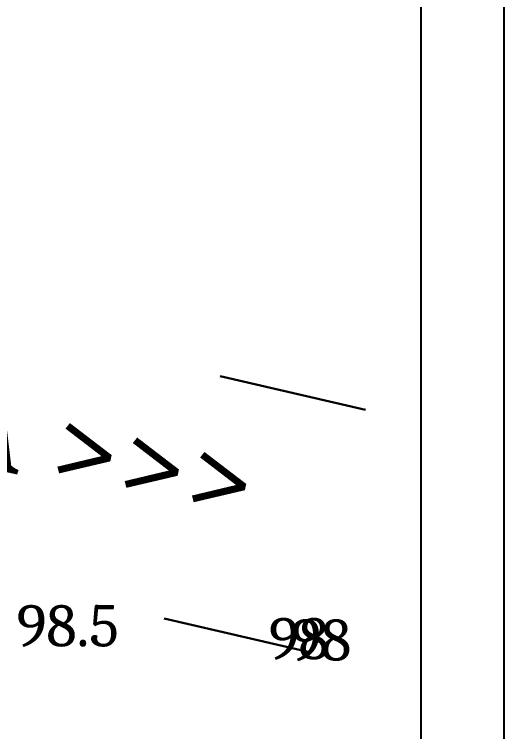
# Model space of a CAD drawing. Header units: inches. Extents: x 12 to 499, y -1 to 336.
# Drawn here: x 264.1 to 275.91, y 87.79 to 105.09 of the extents above; entities that cross this region are included whole.
import ezdxf
from ezdxf.enums import TextEntityAlignment as Align

# ---------------------------------------------------------------- set-up
doc = ezdxf.new("R2010")
doc.units = ezdxf.units.IN
doc.linetypes.add('ACAD_ISO03W100', pattern=[30, 12, -18])
for name, color, linetype in [('Layer1', 5, 'Continuous'), ('PTS1-Cont-H', 7, 'Continuous'), ('STR-STR1', 7, 'Continuous')]:
    doc.layers.add(name, color=color, linetype=linetype)
doc.styles.get("Standard").update_dxf_attribs({"font": 'Cambria.ttf'})

msp = doc.modelspace()

# ---------------------------------------------------------------- linework, layer by layer
at = {"layer": 'Layer1', "color": 6, "linetype": 'ACAD_ISO03W100', "lineweight": 30, "ltscale": 0.3, "elevation": 97.966}
for points in [[(272.575, 95.549), (256.044, 99.384), (250.576, 101.734), (235.578, 108.722)], [(271.219, 89.704), (254.166, 93.66), (248.124, 96.257), (233.417, 103.109), (226.656, 105.193)]]:
    msp.add_lwpolyline(points, dxfattribs=at)
at = {"layer": 'STR-STR1'}
for points in [[(275.91, -1.078), (11.952, -1.078), (11.952, 283.323), (275.91, 283.323)], [(273.91, 0.922), (13.952, 0.922), (13.952, 281.323), (273.91, 281.323)]]:
    msp.add_lwpolyline(points, close=True, dxfattribs=at)

# ---------------------------------------------------------------- texts
at = {"layer": 'PTS1-Cont-H', "color": 39}
msp.add_text('98.5', height=1, dxfattribs=at).set_placement((265.388, 90.34), align=Align.MIDDLE)
at = {"layer": 'PTS1-Cont-H', "color": 38}
for p in [(270.968, 90.029), (271.506, 89.997)]:
    msp.add_text('98', height=1, dxfattribs=at).set_placement(p, align=Align.MIDDLE)
at = {"layer": 'STR-STR1'}
msp.add_text('KELWARA >>>', height=2, rotation=347.9136, dxfattribs=at).set_placement((251.369, 96.732))

doc.saveas('drawing.dxf')
